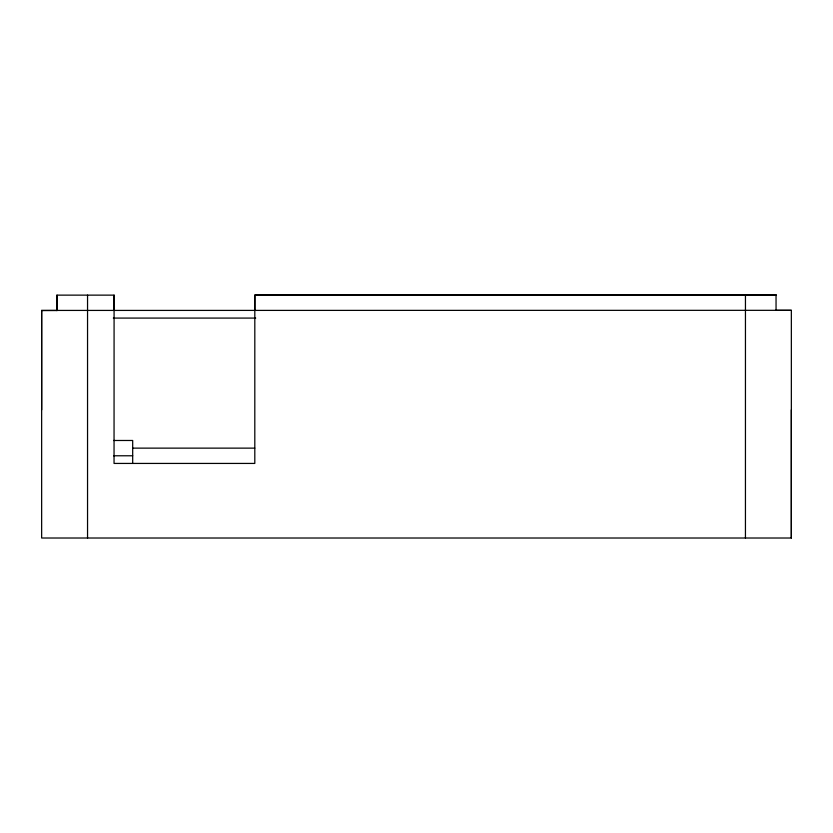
<?xml version="1.0" encoding="UTF-8"?>
<svg xmlns="http://www.w3.org/2000/svg" width="833" height="833" viewBox="0 0 833 833"><rect width="100%" height="100%" fill="white"/><g stroke="black" fill="none" stroke-linecap="round" stroke-linejoin="round"><path stroke-width="1.25" d="M41.65 310.428L41.65 538.014L791.34 538.014L791.35 310.324L41.65 310.428L41.65 409.878M114.09 310.428L114.09 295.132L56.946 295.132L56.988 310.49L41.692 310.532M87.548 295.132L87.548 538.014M114.09 295.132L114.048 463.429L254.804 463.429L254.815 295.101L776.044 294.986L254.815 295.101L254.815 310.438M745.441 538.014L745.452 294.986M776.054 310.324L791.35 310.324M113.34 318.081L255.7 318.081M113.559 440.48L132.686 440.48L132.686 463.429M132.686 448.133L254.783 448.133M113.559 455.776L132.686 455.776M791.34 409.826L791.34 538.014M776.044 294.986L776.054 310.407M56.946 295.132L56.946 310.626"/></g></svg>
